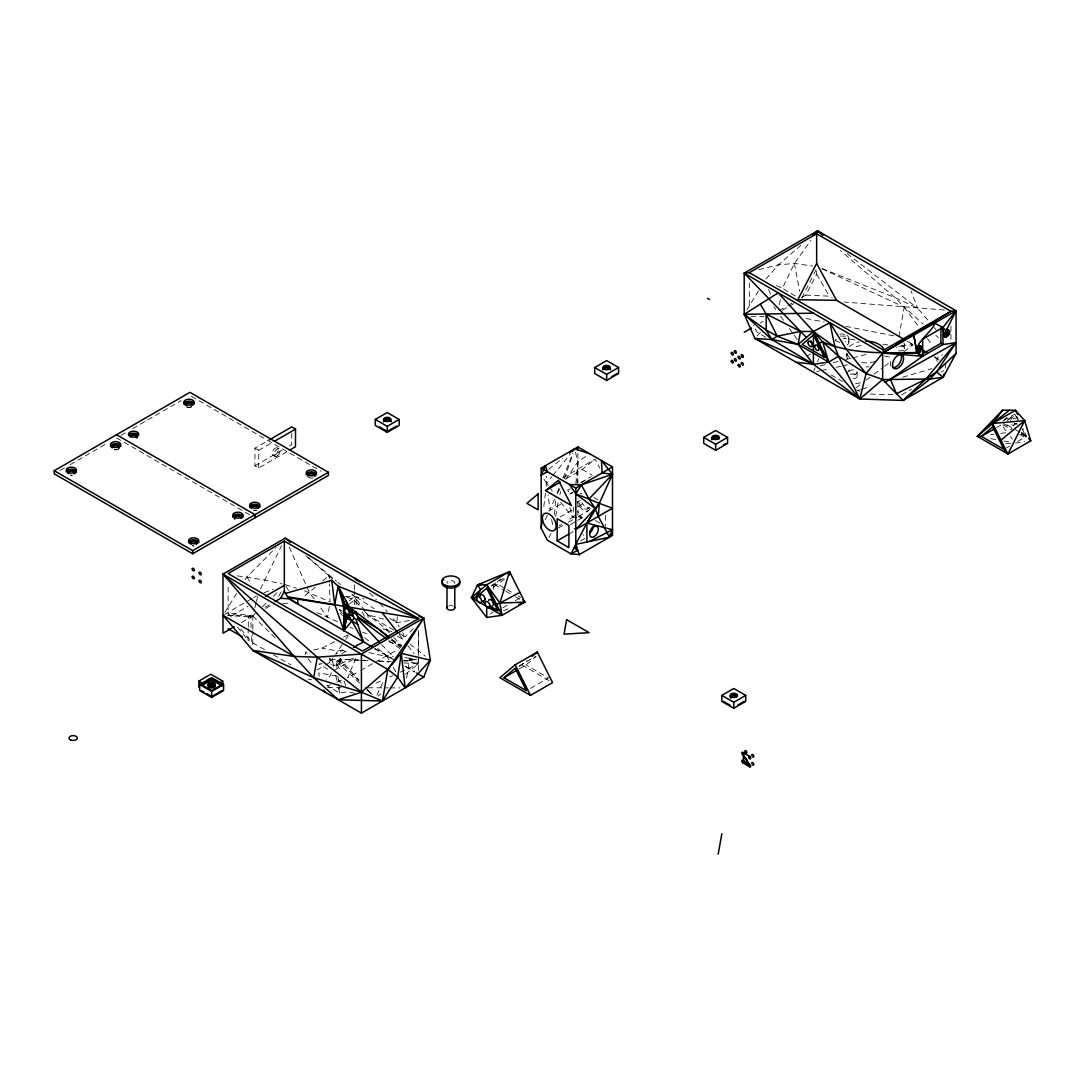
<?xml version="1.0" encoding="UTF-8"?>
<svg xmlns="http://www.w3.org/2000/svg" width="1085" height="1085" viewBox="0 0 1085 1085"><rect width="100%" height="100%" fill="white"/><g stroke="black" fill="none" stroke-linecap="round" stroke-linejoin="round"><path stroke-width="0.75" stroke-dasharray="5 3.75" d="M286.969 451.685L258.691 468.015L254.907 465.831L254.989 448.146L267.724 440.795M258.691 468.015L258.759 450.316L272.905 442.151M291.743 433.349L291.689 444.606L286.033 447.874M418.254 655.638L418.498 630.399M264.55 649.698L248.017 640.15L248.234 628.527M248.262 626.872L248.451 616.904L255.124 613.052M577.044 483.273L577.885 461.803L575.416 452.079M554.516 514.534L555.873 496.143M573.612 507.156L572.663 517.233L567.17 520.759M575.837 483.639L577.885 461.803L587.066 455.537M397.408 616.606L396.717 622.736L399.253 626.981M543.816 506.492L545.429 493.146M546.243 486.473L546.352 476.383M945.279 368.208L945.876 363.475M406.672 678.03L409.818 658.229L412.978 658.541M329.338 606.501L327.534 617.284L318.895 605.471M555.696 516.297L558.572 499.697M898.95 336.865L904.225 307.136L895.084 297.67L840.482 250.554M779.396 304.654L780.291 299.731M305.183 654.743L305.794 651.841L309.361 655.123M493.105 589.44L494.231 584.489L501.175 578.617M252.819 629.11L252.819 615.982L254.405 609.539M254.812 607.925L256.006 603.084M256.399 601.483L257.999 595.028M559.846 494.841L560.687 491.6M331.4 672.659L330.681 674.978L326.395 680.024M564.431 478.77L572.989 453.571M813.94 370.704L815.133 367.707M817.507 361.698L818.687 358.701M557.08 493.092L559.494 486.989M563.129 477.834L572.785 453.421M260.509 588.992L281.544 545.606M332.458 665.024A5.167 2.984 0 0 0 333.705 665.322L337.625 665.024L355.256 657.212L356.111 657.7L347.566 677.908L359.121 671.33M554.571 499.181L549.986 509.828L548.101 494.814M376.929 695.132L383.941 680.173M545.253 519.715L548.63 512.649M795.332 296.015L782.407 288.244L794.423 263.438L810.861 240.341M801.829 297.968L813.113 275.671M813.859 274.179L816.869 268.239M801.829 297.426L805.829 295.12L816.652 274.152L816.652 267.995M557.419 493.336L560.497 487.708M846.761 374.067L850.003 368.195M278.736 596.18L282.019 590.416M548.861 537.536L551.139 533.549M746.792 310.066L759.744 288.719M224.771 612.496L237.154 592.613M245.115 579.824L246.892 576.989L275.983 547.559M331.386 660.331L333.068 657.89M342.195 644.558L335.563 654.228L342.833 650.037L346.983 652.424M345.735 639.363L348.407 635.485M565.651 479.421L577.885 461.803M330.057 657.673A5.167 2.984 0 0 0 336.377 661.321L340.025 659.219A5.167 2.984 0 0 0 340.025 657.673M1010.406 420.356L1014.434 415.026M548.495 485.727L546.65 483.123L551.817 476.776M552.862 475.515L570.452 453.923M765.956 278.994L778.393 264.849L802.425 244.003M757.086 336.024L760.368 332.363M413.29 628.663L405.153 636.895L399.212 634.522M227.959 615.439L252.819 615.982L255.219 613.662M262.434 606.705L267.249 602.067M273.257 596.262L276.865 592.776M490.434 614.029L492.916 611.723M315.437 587.148L304.302 596.275M322.787 580.909L328.918 575.701L332.756 578.82M342.277 613.337L339.212 609.377L341.707 607.274M349.167 600.981L354.51 596.465L354.51 591.461M349.506 604.101L354.51 599.883L361.536 607.831M504.525 579.214L492.739 587.677M519.213 666.556L527.079 660.67M519.118 668.957L526.022 664.969L536.017 656.534M1003.557 420.315L1006.961 417.44M1007.26 420.424L1014.76 414.104L1016.998 418.593M1007.951 420.031L1014.19 414.755M566.099 478.77L582.252 469.439L593.861 460.176M378.136 696.041L380.74 693.966M405.464 674.246L418.62 663.762L418.213 659.002M548.712 469.29L562.952 458.046M855.767 388.01L860.988 384.076M866.196 380.13L872.72 375.207M874.035 374.216L883.163 367.327M884.465 366.337L890.988 361.413M903.873 351.676L912.851 344.894L907.291 341.68M936.965 361.536L936.952 358.321L942.539 354.659M558.911 526.049L561.664 524.286M224.459 614.49L246.322 601.795M247.787 600.954L252.168 598.418M253.619 597.564L256.535 595.868M60.041 470.497L64.395 467.988M70.186 464.638L106.411 443.724M120.95 435.329L125.358 432.793M132.696 428.548L181.141 400.582M254.907 465.831L284.609 448.688M231.824 615.697L248.099 606.298M265.079 607.315L269.338 604.847M779.03 310.581L786.259 306.418M787.71 305.577L792.05 303.081M241.453 622.546L257.172 613.473M265.906 608.427L274.627 603.396M760.314 322.991L763.243 321.296M782.231 310.337L788.035 306.987M789.487 306.146L793.827 303.637M562.857 477.793L595.15 459.145L599.747 468.055M548.712 511.116L563.006 502.87M577.328 502.192L580.272 500.497M560.104 516.975L576.257 507.644M577.722 506.803L583.594 503.413M587.093 509.001L589.481 507.617A7.649 4.421 60 0 1 581.858 502.558M558.368 528.015L566.953 523.065M568.377 522.238L576.962 517.287M578.386 516.46L588.395 510.682M316.847 670.042L323.94 665.946M325.364 665.119L332.458 661.023L334.275 669.038M570.357 524.584L576.23 521.193M577.695 520.352L585.032 516.107M570.385 533.237L573.314 531.542M333.407 670.815L356.111 657.7M491.559 585.371L503.996 578.183M491.383 586.131L494.231 584.489L498.273 584.489L512.323 592.6M580.638 540.845L585.032 538.309M502.803 607.844L508.336 604.657M515.239 600.67L519.389 598.269M901.608 394.872L911.536 389.149M941.061 372.101L943.733 370.555M519.322 665.837L535.881 656.276M530.579 688.31L548.522 677.962L526.022 664.969M1003.693 420.478L1013.376 414.89M996.6 427.585L1002.12 424.384M1013.729 425.239L1016.713 423.516M1006.663 447.752L1009.416 446.152M1017.716 441.364L1026.695 436.184L1022.938 428.683M807.62 355.704L810.495 354.063M360.573 670.516L373.579 663.111M375.03 662.298L396.907 650.105M580.923 482.405L591.23 476.6M580.719 483.001L586.619 479.678M570.412 488.82L567.645 489.877L569.706 493.987L572.649 492.319M341.938 653.536L349.139 649.671M313.863 649.996L321.947 648.152L334.899 641.533M343.538 637.126L347.851 634.915M376.034 683.075L383.615 679.644M389.678 676.904L392.716 675.535M400.297 672.103L418.484 663.871L414.565 659.504L403.457 660.873M503.481 610.733L509.584 608.278M327.331 685.828L330.45 684.608M336.675 682.18L341.341 680.349M569.706 493.987L572.46 492.916M264.062 592.722L273.162 589.264M857.367 390.559L860.608 389.596M862.236 389.122L868.719 387.223M902.774 377.214L931.961 368.642M820.097 365.903L824.98 364.696M833.117 362.675L838.013 361.468M846.151 359.447L851.033 358.24M852.661 357.833L868.949 353.805M758.849 269.623L778.393 264.849L794.423 263.438L812.651 266.042M816.612 371.504L819.867 370.799M821.494 370.46L829.645 368.697M836.155 367.3L841.038 366.242M842.665 365.903L847.561 364.845M855.55 383.832L861.978 382.449M342.833 650.037L337.76 651.041L321.947 648.152M409.425 620.539L396.717 622.736L393.502 621.854M1015.452 443.019L1024.633 441.717M414.565 659.504L404.556 660.833L417.006 659.178L404.569 660.643M990.686 434.651L994.023 434.217M1000.682 433.376L1007.355 432.522L1001.184 424.52M322.069 663.681L318.719 663.966L328.863 669.825M1005.781 443.562L1013.838 443.114M901.038 345.342L912.851 344.894M345.288 596.641L354.51 596.465L364.031 598.988M750.956 316.698L764.003 316.508M282.67 603.301L290.712 603.206M327.711 687.673L341.165 687.714M368.086 687.809L388.267 687.863M389.949 687.876L400.039 687.904M840.495 336.065L848.036 336.228M870.495 394.086L895.057 394.709M805.829 295.12L829.279 296.164L832.168 297.819M368.14 660.453L340.025 659.219L340.758 662.148L359.298 681.326M378.068 660.887L391.292 661.47M358.592 660.29L340.025 659.219L358.891 679.888M360.288 660.385L368.724 660.873M378.855 661.457L388.973 662.053M403.837 662.908L418.62 663.762L403.647 660.385M944.37 309.971L844.333 302.064M248.451 616.904L228.108 615.439L228.108 585.086M377.607 648.288L386.586 655.72L393.218 656.439M404.841 657.7L409.818 658.229M237.33 575.837L264.292 579.933L282.059 583.933M382.625 628.771L391.78 631.565M855.021 339.903L843.56 338.14A7.283 4.204 0 0 1 846.815 345.179M882.81 344.148L887.706 344.908M308.343 679.224L311.558 679.793M990.605 438.679L997.237 439.832M1003.856 440.998L1010.488 442.151M336.825 676.036L318.814 672.903L319.139 676.226M806.074 318.447L824.315 322.069M845.88 326.341L893.972 335.889M368.995 652.573L392.105 657.781M354.551 693.193L348.095 691.674L339.713 693.084L326.87 685.679M884.519 355.975L891.938 357.738M383.819 619.209L367.707 614.802L362.566 608.997M285.287 584.652L296.503 588.246M304.505 590.81L330.111 601.877L329.298 583.879M346.874 597.198L354.51 599.883L357.507 605.878M337.625 661.023L340.758 662.148L339.51 659.938M362.295 632.053L368.534 634.345M388.783 641.75L401.247 646.321M1021.08 434.095L1026.695 436.184L1021.433 432.142M822.267 268.605L895.084 297.67L917.666 308.194L928.638 321.106M316.861 612.577L339.524 622.587M350.021 627.225L353.018 628.54M776.575 285.558L782.407 288.244M822.172 268.877L904.225 307.136L923.186 324.062M907.833 341.504L912.2 344.026M934.036 356.639L936.952 358.321M934.836 357.589L939.23 360.125M1007.016 424.818L1014.041 428.873M1015.452 429.687L1019.669 432.115M1021.066 432.929L1026.695 436.184M1003.503 423.584L1011.939 428.466M1021.785 434.136L1026.003 436.577L1022.246 429.09M1002.933 424.791L1012.671 430.42M1019.629 434.434L1026.573 438.448M765.739 337.218L756.991 332.159L753.505 325.147M831.11 374.962L842.543 381.554M856.811 389.8L859.673 391.441M582.252 469.439L592.329 475.257M593.861 497.473L598.269 500.009M595.339 520.515L599.734 523.051M582.781 534.647L583.866 535.271M191.408 396.337L321.119 471.229M277.109 447.834L278.967 448.905M517.952 595.855L520.759 597.469M273.339 455.388L275.183 456.459M494.231 584.489L504.294 590.294M505.746 591.135L510.058 593.617M515.497 596.764L520.827 599.842M254.989 448.146L258.759 450.316M521.98 664.969L549.661 680.946M116.543 437.879L250.608 515.28M339.212 609.377L341.992 610.977M374.99 648.532L392.187 658.459M406.197 666.543L414.47 671.33M374.447 648.708L395.157 660.67M405.153 666.434L415.162 672.212M273.312 654.743L290.821 664.861M393.638 630.1L367.707 614.802L365.821 612.184M399.402 633.491L405.153 636.895L402.63 632.65M368.235 617.853L367.707 614.802L390.18 631.782M397.408 636.081L404.637 640.381M391.332 639.987L401.369 646.023M364.872 610.869L354.51 596.465L351.947 594.309L374.203 608.726M389.691 618.355L396.717 622.736L391.468 616.633M1011.681 424.683L1012.237 425.089A2.997 1.722 60 0 0 1014.285 423.191M388.905 640.557L399.7 648.518M391.441 638.834L400.813 645.9M846.965 253.524L917.666 308.194L911.007 290.875M338.696 660.548L340.758 662.148L336.377 661.321L337.245 669.581M410.062 644.11L425.266 656.181M364.777 637.695L371.192 642.998M308.371 557.582L336.567 581.343M337.842 582.428L340.405 584.584M391.888 640.394L400.69 647.799M305.821 555.818L328.918 575.701L331.996 579.634M935.826 335.333L938.362 337.598M359.623 683.17L336.377 661.321L340.473 671.94M366.961 690.074L370.636 693.518M252.819 615.982L275.481 638.102M369.51 592.939L376.427 599.788M367.408 689.721L370.894 693.315M385.84 629.205L389.23 632.731M393.76 637.451L401.681 645.711M381.771 644.639L393.299 656.873M365.536 687.171L372.196 694.468M340.093 613.052L342.317 615.548M379.899 603.206L387.25 611.75M934.117 327.562L936.314 330.138M560.579 502.206L572.663 517.233L582.048 517.843L577.885 511.442M338.289 679.495L341.232 683.143M231.281 617.053L228.108 613.093L250.866 615.52L251.137 628.812M240.829 628.92L251.422 642.117L251.286 635.457M237.534 627.144L248.017 640.15M399.646 635.145L403.783 640.448M407.906 645.751L414.09 653.699M1010.393 436.455L1012.413 439.086M308.099 658.636L312.968 665.119M904.225 307.136L918.33 326.219M927.404 338.466L931.432 343.918M849.419 357.562L847.507 354.944A18.838 10.877 0 0 1 846.829 352.123M314.107 598.906L309.306 592.342L288.719 545.891M773.781 306.729L775.734 309.456M780.63 316.264L783.573 320.36M789.432 328.538L793.352 333.99M794.328 335.36L797.272 339.442M549.417 487.029L553.106 492.237M543.91 479.177L546.65 483.123M246.892 576.989L250.309 582.536M816.652 274.152L829.279 296.164M386.586 655.72L389.949 661.579M393.312 667.424L395.835 671.818M286.074 586.076L290.02 593.197M1016.943 416.694L1018.449 419.692M354.51 596.465L358.457 604.345M362.241 611.913L364.506 616.443M768.628 289.505L770.472 294.171M343.986 681.054L346.915 688.636M1016.428 416.654L1017.418 419.61M329.908 578.915L328.918 575.701L329.216 582.252M569.856 507.59L572.663 517.233L575.809 514.643L582.048 517.843L577.885 515.443L577.885 499.859M335.726 675.453L337.177 681.868M338.628 688.283L339.713 693.084L338.764 684.025M794.423 263.438L799.577 291.268M551.695 519.701L553.119 527.934M337.937 676.199L338.601 682.519M950.948 326.124L950.948 332.702M950.948 334.356L950.948 342.575M904.51 344.23L904.51 348.855M857.096 372.589L857.096 376.576M848.945 338.208L848.945 342.209M846.829 353.452L846.829 356.124M749.315 282.819L749.315 308.235M605.593 515.348L605.593 526.442M577.885 453.544L577.885 483.313M418.62 630.331L418.62 670.394M354.51 584.788L354.51 589.792M354.51 599.883L354.51 606.271M340.202 658.446L340.202 662.447M329.881 658.446L329.881 662.447M252.819 630.738L252.819 647.135M1016.862 424.683A2.997 1.722 60 0 1 1017.065 424.208M1017.038 423.204A2.997 1.722 60 0 1 1014.665 422.974M1013.159 419.108A2.997 1.722 60 0 1 1015.763 418.878M338.696 664.549A5.167 2.984 0 0 0 336.377 659.558L335.034 659.463A5.167 2.984 0 0 0 330.274 661.308A5.167 2.984 0 0 0 331.386 664.549M835.369 340.107A7.283 4.204 0 0 1 836.521 339.225M846.815 335.238A7.283 4.204 0 0 1 845.31 341.843M839.79 342.263A7.283 4.204 0 0 1 835.369 340.31M839.79 334.153A7.283 4.204 0 0 1 845.31 334.573M849.094 371.423A4.164 2.401 0 0 1 854.817 370.161A4.164 2.401 0 0 1 856.499 373.565A4.164 2.401 0 0 1 850.477 374.23M850.382 374.42A4.164 2.401 0 0 1 856.784 375.356A4.164 2.401 0 0 1 853.569 378.679M898.787 346.318A4.164 2.401 0 0 1 904.347 347.81A4.164 2.401 0 0 1 901.282 350.875A4.164 2.401 0 0 1 896.251 348.841M896.535 347.62A4.164 2.401 0 0 1 897.078 347.078M903.683 343.077A4.164 2.401 0 0 1 903.683 346.007A4.164 2.401 0 0 1 898.787 346.752M869.085 366.744A18.838 10.877 0 0 1 865.803 366.92M847.507 358.932A18.838 10.877 0 0 1 847.439 353.303M856.133 346.657A18.838 10.877 0 0 1 863.904 345.22M875.202 361.427A18.838 10.877 0 0 1 860.92 362.58M849.284 346.671A18.838 10.877 0 0 1 859.103 341.856M891.043 366.255A7.826 4.516 -60 0 1 891.341 359.705M588.667 507.238A7.649 4.421 60 0 1 582.455 507.712A7.649 4.421 60 0 1 578.169 498.652M590.199 508.173A9.724 5.615 60 0 1 584.408 510.615A9.724 5.615 60 0 1 577.586 502.708M580.163 493.363A9.724 5.615 60 0 1 581.818 493.539M313.172 477.807A3.675 2.116 0 0 1 308.737 477.481A5.14 2.97 0 0 0 312.67 477.698M256.643 510.167A3.675 2.116 0 0 1 253.863 510.37M191.584 406.834A3.675 2.116 0 0 1 186.389 406.834M256.304 510.018A5.14 2.97 0 0 1 253.646 510.072M191.557 406.767A5.14 2.97 0 0 1 186.417 406.767M193.659 546.026A3.675 2.116 0 0 1 192.71 545.958M118.807 448.81A3.675 2.116 0 0 1 112.447 448.81M72.261 475.311A3.675 2.116 0 0 1 70.362 475.311M119.214 448.675A5.14 2.97 0 0 1 111.945 448.675M72.044 475.067A5.14 2.97 0 0 1 70.701 475.067M193.659 545.728A5.14 2.97 0 0 1 192.33 545.633M235.174 519.688A5.14 2.97 0 0 1 234.143 519.2M454.656 583.472A3.906 2.251 0 0 0 451.889 580.706L450.872 580.624A3.906 2.251 0 0 0 447.101 583.472M448.932 605.959A3.906 2.251 0 0 1 450.872 605.647L451.889 605.728A3.906 2.251 0 0 1 452.825 605.959M277.38 455.944A4.245 2.441 -60 0 0 279.496 449.244A4.245 2.441 -60 0 0 274.329 452.852A4.245 2.441 -60 0 0 277.38 455.944M275.536 454.873A4.245 2.441 -60 0 0 277.651 448.186A4.245 2.441 -60 0 0 272.484 451.78A4.245 2.441 -60 0 0 275.536 454.873"/><path stroke-width="1.5" d="M509.516 574.996L509.53 571.578L477.495 584.923L471.419 597.645L486.717 617.487L502.016 615.317L524.828 602.148L509.53 571.578L486.717 584.734L471.419 597.645L502.016 615.317L499.914 603.07L486.717 584.734L477.495 584.923L480.723 589.806L475.474 597.645L471.419 597.645M944.031 374.04L943.191 377.268L930.008 379.045L882.647 379.547L859.768 399.009L813.424 364.262L771.883 339.564L744.202 314.338L744.202 273.189L817.615 230.82L956.061 310.758L956.061 353.385L943.191 377.268L903.073 400.419L859.768 399.009L754.902 338.452L744.202 314.338L778.216 292.841L813.424 331.508L813.411 350.916M1003.896 449.339L981.396 436.36L977.354 436.346L992.653 423.448L1024.674 420.6L1007.951 454.018L1003.896 449.339L992.639 426.866L992.653 423.448L1002.554 410.184L1015.452 410.279L1024.674 420.6L1030.75 440.849L1007.951 454.018L977.354 436.346L1002.554 410.184M269.134 439.981L291.77 426.907L295.54 429.09L295.459 446.789L289.803 450.044M575.864 544.372L575.335 545.307L576.542 546.474L573.992 547.939L577.803 550.326L570.981 553.838L579.214 554.638L612.496 535.42L612.496 466.916L577.885 446.939L541.184 468.123L541.184 528.178L547.342 540.194L570.981 553.838L575.864 544.372L609.458 537.183L598.31 516.419L599.286 503.372L612.496 474.253L601.47 460.555L602.08 472.938L612.496 474.253L588.979 499.059L575.796 493.919L569.544 484.507L581.37 484.886L612.496 474.253M345.315 612.577L343.945 630.616L354.158 618.111A3.553 2.048 60 0 0 357.575 618.965L379.465 642.198M354.158 618.111L352.964 615.683L349.207 614.205A3.553 2.048 60 0 0 346.983 608.604L344.827 608.848A3.553 2.048 60 0 0 345.789 613.351L343.945 630.616L334.709 604.711L331.752 580.326L285.531 593.4L284.338 591.447L284.338 541.103L228.108 573.558L362.39 651.081L418.62 618.626L284.338 541.103M352.964 615.683A3.553 2.048 60 0 1 353.195 613.608L354.7 613.106A3.553 2.048 60 0 1 357.792 616.89L357.575 618.965M813.424 313.158L744.202 314.338L766.227 330.071L771.883 339.564L798.126 344.42L813.424 331.508L829.903 322.679L834.921 346.942L838.556 356.233L828.723 362.092L813.424 364.262L754.902 338.452L771.883 339.564L777.24 336.214L800.527 331.413L813.424 331.508L822.647 341.829L838.556 356.233L866.115 373.552L882.647 379.547L903.073 400.419L930.008 379.045L936.518 371.952L956.061 342.657L943.014 344.501L922.684 356.233C904.022 350.252 934.605 330.789 934.551 323.154L943.014 327.453L946.066 330.952C938.091 342.901 956.685 333.502 946.622 329.053M918.371 353.018L916.296 351.825L919.361 348.583L919.361 345.437L921.436 346.644L921.707 348.868L919.782 352.205L917.34 353.032C885.835 352.611 852.105 354.836 822.647 341.829L819.202 343.077M945.401 337.096L943.326 335.902L946.622 333.502L947.056 329.46L949.131 330.654M541.184 528.178L541.998 521.505M345.789 613.351L348.299 614.761L348.082 616.361L350.075 617.867L347.77 618.64L348.299 614.761L349.207 614.205M346.4 613.974L343.945 630.616L343.606 606.217L338.14 586.158L331.752 580.326M338.317 699.784L361.427 692.203L387.806 669.391L423.733 618.07L401.301 653.346L397.72 677.081L382.422 701.005L338.317 699.784L313.673 677.664L294.198 656.425L222.995 574.114L285.287 538.146L423.733 618.07L430.338 660.209L423.733 677.162L361.427 713.13L252.819 650.417L222.995 615.344L294.198 656.425L317.322 657.198L361.427 654.038L423.733 618.07L418.959 616.361M222.995 574.114L387.806 669.391L397.72 677.081L405.085 687.931L430.338 660.209L401.301 653.346L387.806 669.391L382.422 701.005L361.427 692.203L313.673 677.664L317.322 657.198L222.995 574.114L222.995 633.206L234.36 626.642M718.202 854.18L721.851 833.714M334.709 604.711L338.14 586.158L418.62 618.626L349.465 607.207L346.468 608.4M347.051 614.436L343.945 630.616L347.471 614.598M834.921 346.942L813.424 331.508L828.723 362.092L859.768 399.009L866.115 373.552L882.647 353.127L950.948 311.3L956.061 310.758L946.066 330.952L948.697 330.247M806.372 337.462L744.202 273.189L749.315 272.647L816.652 233.777L950.948 311.3L883.597 350.17L882.647 353.127L882.647 379.547M609.458 537.183L612.496 529.751L586.917 523.011L575.796 544.182L579.214 554.638M345.735 608.292L346.237 607.302L344.216 604.033L345.735 608.292L338.14 586.158L349.465 607.207L353.588 613.228L355.839 612.008L356.612 614.463M822.959 234.957L817.615 230.82L816.652 233.777L816.652 263.384L797.828 299.731L836.481 300.314L903.452 338.981M275.02 601.565L280.703 598.283L284.338 591.447M917.476 347.987L916.716 349.356L913.787 335.129L956.061 310.758L943.014 327.453L922.684 339.185L922.684 356.233L890.324 379.262L896.468 393.679L925.79 379.208L936.518 371.952L956.061 353.385L952.888 357.033M586.917 542.012L586.917 523.011L595.136 508.472L599.286 503.372L612.496 508.228L575.796 529.426L574.643 528.748M586.917 523.011L599.286 503.372L588.979 499.059L581.37 484.886L575.796 493.919L595.136 508.472L598.31 516.419M572.527 451.374L574.602 448.837L589.684 453.747M575.796 529.426L595.136 508.472L588.979 499.059M917.72 347.634L919.782 346.129L921.436 346.644M354.7 613.106L355.839 612.008M917.612 353.195L922.684 356.233L882.647 353.127L744.202 273.189M977.354 436.346L997.685 416.694M903.073 400.419L925.79 379.208L956.061 342.657L885.17 382.123M812.557 235.214L817.615 230.82L822.701 235.214M475.474 597.645L487.409 587.758M507.143 573.585L509.53 571.578L499.914 603.07L496.51 604.304M515.185 664.807L499.9 677.718L530.484 695.376L552.577 682.628L537.278 652.058L515.185 664.807L530.484 695.376M503.942 677.718L515.185 668.224L526.428 690.711L503.942 677.718L516.365 670.544M532.179 656.357L537.278 652.058M992.639 426.866L981.396 436.36L993.833 429.172M1001.007 440.144L1024.674 420.6M545.552 490.637L558.449 480.343L571.456 505.583L545.552 490.637L560.226 482.16M569.422 452.933L574.602 448.837M1007.951 454.018L992.653 423.448L1009.362 410.238M54.25 470.7L189.943 392.35L328.402 472.287L328.402 475.433L192.682 553.77L54.25 473.847L54.25 470.7L192.682 550.624L328.402 472.287M274.329 441.337L295.54 429.09M375.288 419.434L387.236 412.531L399.171 419.434L399.171 425.428L387.236 432.318L375.288 425.428L375.288 419.434L387.236 426.324L399.171 419.434M383.412 421.712L387.304 419.461L391.197 421.712M388.606 430.704L396.391 426.202M594.702 367.517L606.651 360.613L618.586 367.517L618.586 373.511L606.651 380.401L594.702 373.511L594.702 367.517L606.651 374.406L618.586 367.517M602.826 369.795L606.718 367.544L610.611 369.795M611.899 376.536L617.094 373.538M265.486 596.262L284.338 585.385M744.202 332.281L751.525 328.063M198.853 687.13L198.853 681.136L210.802 674.246L222.737 681.136L222.737 685.639M199.708 684.54L211.643 677.65L223.591 684.54L223.591 690.535L211.643 697.424L199.708 690.535L199.708 684.54L211.643 691.43L223.591 684.54M211.711 678.573L201.335 684.567L211.711 690.562L222.099 684.567L211.711 678.573L211.711 684.567L209.12 686.073M202.637 685.11L211.711 679.861L222.099 685.856M212.131 687.266L214.776 685.734M220.092 682.668L222.737 681.136M222.099 690.562L211.711 696.556L206.53 693.559M541.184 468.123L575.796 488.114L612.496 466.916M703.704 437.404L715.639 430.514L727.574 437.404L727.574 443.399L715.639 450.302L703.704 443.399L703.704 437.404L715.639 444.308L727.574 437.404M711.652 438.801L715.639 436.509A3.675 2.116 0 0 1 719.314 438.706M711.814 439.696L715.707 437.445L718.297 438.937M557.161 540.859L568.893 547.627L568.893 525.438L557.161 518.671L557.161 540.859L568.906 534.078M723.492 444.931L726.082 443.439M922.06 354.198L940.939 343.308L943.014 344.501L943.014 327.453L944.045 335.156M992.653 423.448L1015.452 410.279L1017.622 414.619M721.823 695.39L733.772 688.5L745.707 695.39L745.707 701.385L733.772 708.274L721.823 701.385L721.823 695.39L733.772 702.28L745.707 695.39M731.236 696.923L733.84 695.417L736.43 696.923M737.732 705.169L744.215 701.412M353.452 647.338L363.543 641.913L356.07 619.467M519.918 592.342L499.914 603.07L524.828 602.148L522.794 599.815M589.67 541.415L612.496 529.751M518.725 604.603L524.828 602.148M482.242 583.662L477.495 584.923L480.845 584.829M916.12 353.032L917.15 352.91M916.716 352.517L882.647 353.127L913.787 335.129L916.35 351.147M280.703 598.283L288.841 598.811L372.128 646.877M796.119 362.254L813.424 364.262L813.424 353.249M294.198 656.425L252.819 650.417L313.673 677.664M285.531 593.4L288.108 597.618L334.79 604.915M287.566 596.736L343.606 606.217L345.491 608.373M742.683 365.279L742.683 365.279A1.465 0.854 60 0 0 743.225 363.936A1.465 0.854 60 0 0 741.747 362.607A1.465 0.854 60 0 0 741.462 364.18M486.717 588.151L497.961 610.638L486.717 606.474L486.717 617.487M760.3 304.166L766.132 313.972L766.227 330.071L777.24 336.214L798.126 344.42L828.723 362.092L822.647 341.829M349.424 612.13L353.195 613.608M742.289 357.101L742.547 357.223A1.465 0.854 60 0 0 743.306 356.287A1.465 0.854 60 0 0 742.194 354.659A1.465 0.854 60 0 0 741.245 355.31M742.791 752.393L749.721 756.381M349.085 614.327L353.222 616.524M947.327 330.057L949.402 331.25M947.422 330.816L949.497 332.01M947.327 331.685L949.402 332.878M947.056 332.607L949.131 333.8M946.622 333.502L948.697 334.695M946.052 334.329L948.127 335.523M945.401 335.021L947.476 336.228M944.696 335.536L946.771 336.73M943.991 335.835L946.066 337.042M919.632 346.034L921.707 347.241M919.727 346.793L921.802 348M919.632 347.661L921.707 348.868M918.019 347.39L926.753 352.435M919.361 348.583L921.436 349.79M918.927 349.478L921.002 350.686M918.358 350.306L920.446 351.513M917.707 350.998L919.782 352.205M917.001 351.513L919.076 352.72M749.315 272.647L883.597 350.17M824.668 357.413L802.168 344.42L813.411 334.926L824.668 357.413L813.424 331.508M707.461 298.348L709.536 299.541M742.547 357.223L742.018 356.911A1.465 0.854 60 0 1 741.543 356.328M610.095 534.037L612.496 535.42M379.519 426.961L386.002 430.704M723.451 701.412L729.947 705.169M482.499 601.714L485.307 603.328M489.525 605.769L497.961 610.638M743.198 760.68A1.465 0.854 60 0 1 743.442 762.877A1.465 0.854 60 0 1 741.774 761.128A1.465 0.854 60 0 1 743.198 760.68L749.355 764.288L743.334 754.943A1.465 0.854 60 0 1 741.774 753.017A1.465 0.854 60 0 1 743.306 752.841A1.465 0.854 60 0 1 743.334 754.943L743.428 760.965M116.543 434.732L254.989 514.656L254.989 517.803M416.586 673.039L423.733 677.162M228.108 628.649L242.335 636.868M211.711 684.567L214.315 686.073M198.853 681.136L202.841 683.442M201.335 690.562L203.926 692.067M357.711 624.39L346.712 618.03L347.702 614.707L347.77 618.64M742.94 762.823L749.586 766.715A1.465 0.854 60 0 0 750.752 765.956A1.465 0.854 60 0 0 749.192 764.288A1.465 0.854 60 0 0 749.098 766.186L749.586 766.715M357.792 616.89L378.055 628.744L388.118 637.22M359.976 581.967L354.51 578.115L356.816 580.394M357.887 617.69L386.206 638.577M349.465 607.207L388.769 636.814M353.588 613.228L347.702 608.59L346.359 601.443M317.322 657.198L361.427 692.203M936.518 371.952L943.191 377.268M285.287 538.146L290.414 542.459M743.334 760.816L749.287 766.444M1028.716 438.516L1030.75 440.849L1029.285 437.933M866.115 373.552L846.069 349.031L829.903 322.679M323.588 690.168L325.269 692.244M382.11 612.605L397.585 632.487M813.424 364.262L798.126 344.42L800.527 331.413L766.132 313.972L777.24 336.214M345.22 608.468L343.606 606.217L344.949 608.726M288.108 597.618L297.765 604.033L297.765 599.137M363.543 641.913L348.339 614.747M816.652 263.384L836.481 300.314M486.717 584.734L502.016 615.317M838.556 356.233L859.768 399.009M338.14 586.158L346.617 608.305M401.301 653.346L405.085 687.931M940.939 327.792L940.939 343.308M920.609 345.735L920.609 348.827M733.772 702.28L733.772 708.274M715.639 444.308L715.639 450.302M606.651 374.406L606.651 380.401M577.885 446.939L577.885 450.248M575.796 488.114L575.796 544.412M480.113 596.397A3.499 2.021 60 0 1 482.554 594.905A3.499 2.021 60 0 1 485.049 599.164L485.049 599.245M454.778 586.226L454.778 607.912M446.979 586.226L446.979 607.912M387.236 426.324L387.236 432.318M361.427 654.038L361.427 713.13M211.643 691.43L211.643 697.424M192.682 550.624L192.682 553.77M734.409 359.8A1.465 0.854 60 0 1 735.223 358.62A1.465 0.854 60 0 1 736.389 360.627A1.465 0.854 60 0 1 734.965 360.762M734.477 352.028A1.465 0.854 60 0 1 735.074 350.604A1.465 0.854 60 0 1 736.403 352.503A1.465 0.854 60 0 1 735.115 352.95M358.782 617.256A3.553 2.048 60 0 1 356.314 612.225M349.763 612.035A3.553 2.048 60 0 1 347.865 608.183M485.049 599.164A3.499 2.021 60 0 1 482.622 600.656M488.575 600.534A3.486 2.021 60 0 1 492.441 601.185A3.486 2.021 60 0 1 492.224 605.796M751.756 755.553A1.465 0.854 60 0 1 752.678 754.577A1.465 0.854 60 0 1 753.804 756.53A1.465 0.854 60 0 1 752.488 756.828M744.88 758.795A1.465 0.854 60 0 1 746.67 759.541A1.465 0.854 60 0 1 745.978 761.073M751.742 763.406A1.465 0.854 60 0 1 752.827 762.701A1.465 0.854 60 0 1 753.777 764.722A1.465 0.854 60 0 1 752.366 764.735M744.798 751.268A1.465 0.854 60 0 1 746.1 750.834A1.465 0.854 60 0 1 746.751 752.949A1.465 0.854 60 0 1 745.124 752.298M900.102 353.859A7.826 4.516 -60 0 1 900.184 362.241A7.826 4.516 -60 0 1 892.955 367.612M896.535 343.62A4.164 2.401 0 0 1 897.851 342.629M898.787 342.317A4.164 2.401 0 0 1 899.845 342.155M865.532 341.165A18.838 10.877 0 0 1 883.841 349.153M819.88 348.488A3.052 1.763 60 0 1 817.792 345.423M813.207 344.637A3.052 1.763 60 0 1 811.051 340.893M591.773 527.961A4.299 2.482 -60 0 1 589.616 531.691M593.156 526.116A6.117 3.526 -60 0 1 590.064 532.83M307.665 475.976A3.675 2.116 0 0 1 311.327 473.86A3.675 2.116 0 0 1 315.003 475.976M185.318 405.342A3.675 2.116 0 0 1 188.993 403.227A3.675 2.116 0 0 1 192.655 405.342M137.144 437.865A3.675 2.116 0 0 0 134.554 435.275A3.675 2.116 0 0 0 130.051 436.767A3.675 2.116 0 0 1 134.554 434.122A3.675 2.116 0 0 1 136.195 437.675M251.137 508.322A3.675 2.116 0 0 1 254.812 506.207A3.675 2.116 0 0 1 258.488 508.322M308.154 475.895A3.675 2.116 0 0 1 311.327 472.707A3.675 2.116 0 0 1 314.514 475.895M185.806 405.248A3.675 2.116 0 0 1 188.993 402.074A3.675 2.116 0 0 1 192.167 405.248M251.639 508.241A3.675 2.116 0 0 1 254.812 505.054A3.675 2.116 0 0 1 257.986 508.241M306.201 474.823A5.14 2.97 0 0 1 311.327 471.867A5.14 2.97 0 0 1 316.467 474.823M249.672 507.278A5.14 2.97 0 0 1 254.649 504.213A5.14 2.97 0 0 1 259.952 507.088M128.64 435.397A5.14 2.97 0 0 1 133.604 433.2A5.14 2.97 0 0 1 138.568 435.397M183.853 404.19A5.14 2.97 0 0 1 188.993 401.233A5.14 2.97 0 0 1 194.134 404.19M731.168 698.184A3.675 2.116 0 0 1 730.585 697.736M730.219 697.235A3.675 2.116 0 0 1 732.823 694.631A3.675 2.116 0 0 1 737.312 696.136M383.683 421.265A3.675 2.116 0 0 1 387.236 418.607A3.675 2.116 0 0 1 390.776 421.265M711.963 438.706A3.675 2.116 0 0 1 715.639 436.577M603.097 369.348A3.675 2.116 0 0 1 606.651 366.689A3.675 2.116 0 0 1 610.19 369.348M207.249 680.593A3.675 2.116 0 0 1 209.853 679.088M234.224 518.318A3.675 2.116 0 0 1 237.9 516.202A3.675 2.116 0 0 1 241.562 518.318M190.485 542.853A3.675 2.116 0 0 1 196.833 542.853M111.958 447.752A3.675 2.116 0 0 1 115.62 445.623A3.675 2.116 0 0 1 119.296 447.752M67.772 472.721A3.675 2.116 0 0 1 72.261 471.229A3.675 2.116 0 0 1 74.851 473.82M234.713 518.237A3.675 2.116 0 0 1 237.9 515.049A3.675 2.116 0 0 1 241.073 518.237M196.833 543.816A3.675 2.116 0 0 1 196.249 544.263M191.069 544.263A3.675 2.116 0 0 1 190.485 543.816M190.106 543.314A3.675 2.116 0 0 1 193.659 540.642A3.675 2.116 0 0 1 197.199 543.314M112.447 447.657A3.675 2.116 0 0 1 115.62 444.484A3.675 2.116 0 0 1 118.807 447.657M68.721 473.616A3.675 2.116 0 0 1 68.721 470.619A3.675 2.116 0 0 1 73.902 470.619A3.675 2.116 0 0 1 73.902 473.616M110.439 446.572A5.14 2.97 0 0 1 115.58 443.602A5.14 2.97 0 0 1 120.72 446.572M66.226 471.772A5.14 2.97 0 0 1 71.935 469.181A5.14 2.97 0 0 1 76.425 472.49M188.519 542.758A5.14 2.97 0 0 1 193.659 539.788A5.14 2.97 0 0 1 198.799 542.758M232.76 517.07A5.14 2.97 0 0 1 238.076 514.209A5.14 2.97 0 0 1 243.026 517.274M459.213 580.882A9.033 5.222 0 0 1 452.038 588.056A9.033 5.222 0 0 1 441.907 582.197M442.517 580.882A9.033 5.222 0 0 1 443.697 579.702M454.262 606.773A3.906 2.251 0 0 1 452.825 609.851L451.889 610.082A3.906 2.251 0 0 1 447.78 609.282A3.906 2.251 0 0 1 447.495 606.773M566.614 619.671L564.024 634.155L589.114 632.663L566.614 619.671M545.416 465.696L541.184 475.23L547.342 471.677L545.416 465.696M538.133 493.865L526.89 503.359L538.133 509.855L538.133 493.865M70.688 739.97A4.164 2.401 0 0 0 77.306 738.315A4.164 2.401 0 0 0 71.529 735.833A4.164 2.401 0 0 0 70.688 739.97M199.192 581.085A1.465 0.854 60 0 0 200.847 582.862A1.465 0.854 60 0 0 200.63 580.678A1.465 0.854 60 0 0 199.192 581.085M192.262 568.947A1.465 0.854 60 0 0 193.835 570.859A1.465 0.854 60 0 0 193.795 568.757A1.465 0.854 60 0 0 192.262 568.947M192.262 577.044A1.465 0.854 60 0 0 193.93 578.793A1.465 0.854 60 0 0 193.686 576.596A1.465 0.854 60 0 0 192.262 577.044M199.179 572.907A1.465 0.854 60 0 0 200.739 574.847A1.465 0.854 60 0 0 200.739 572.758A1.465 0.854 60 0 0 199.179 572.907M738.22 365.238A1.465 0.854 60 0 0 739.875 367.015A1.465 0.854 60 0 0 739.658 364.831A1.465 0.854 60 0 0 738.22 365.238M731.29 361.21A1.465 0.854 60 0 0 732.958 362.946A1.465 0.854 60 0 0 732.714 360.749A1.465 0.854 60 0 0 731.29 361.21M738.207 357.06A1.465 0.854 60 0 0 739.767 358.999A1.465 0.854 60 0 0 739.767 356.924A1.465 0.854 60 0 0 738.207 357.06M731.29 353.1A1.465 0.854 60 0 0 732.863 355.012A1.465 0.854 60 0 0 732.836 352.923A1.465 0.854 60 0 0 731.29 353.1M476.654 598.391A3.499 2.021 60 0 0 480.384 602.962A3.499 2.021 60 0 0 480.329 597.984A3.499 2.021 60 0 0 476.654 598.391M485.036 603.233A3.486 2.021 60 0 0 488.765 607.79A3.486 2.021 60 0 0 488.711 602.826A3.486 2.021 60 0 0 485.036 603.233M748.691 756.977A1.465 0.854 60 0 0 750.25 758.917A1.465 0.854 60 0 0 750.25 756.842A1.465 0.854 60 0 0 748.691 756.977M899.194 367.3A7.826 4.516 -60 0 0 902.178 355.053A7.826 4.516 -60 0 0 892.792 362.77A7.826 4.516 -60 0 0 899.194 367.3M814.686 346.495A3.052 1.763 60 0 0 817.927 350.523A3.052 1.763 60 0 0 817.927 346.21A3.052 1.763 60 0 0 814.686 346.495M808.013 342.643A3.052 1.763 60 0 0 811.254 346.671A3.052 1.763 60 0 0 811.254 342.358A3.052 1.763 60 0 0 808.013 342.643M594.132 536.668A6.117 3.526 -60 0 0 597.713 527.012A6.117 3.526 -60 0 0 590.213 531.555A6.117 3.526 -60 0 0 594.132 536.668M542.595 520.203A9.724 5.615 60 0 0 554.082 530.484A9.724 5.615 60 0 0 551.072 515.429A9.724 5.615 60 0 0 542.595 520.203M308.764 475.406A5.14 2.97 0 0 0 316.467 472.829A5.14 2.97 0 0 0 308.764 470.266A5.14 2.97 0 0 0 308.764 475.406M251.3 507.346A5.14 2.97 0 0 0 259.817 505.854A5.14 2.97 0 0 0 253.32 502.341A5.14 2.97 0 0 0 251.3 507.346M131.027 436.74A5.14 2.97 0 0 0 138.744 434.176A5.14 2.97 0 0 0 131.027 431.599A5.14 2.97 0 0 0 131.027 436.74M186.417 404.759A5.14 2.97 0 0 0 194.134 402.196A5.14 2.97 0 0 0 186.417 399.619A5.14 2.97 0 0 0 186.417 404.759M731.941 697.221A3.675 2.116 0 0 0 737.447 695.39A3.675 2.116 0 0 0 731.941 693.559A3.675 2.116 0 0 0 731.941 697.221M384.632 420.926A3.675 2.116 0 0 0 390.776 419.976A3.675 2.116 0 0 0 386.287 417.386A3.675 2.116 0 0 0 384.632 420.926M713.808 439.249A3.675 2.116 0 0 0 719.314 437.404A3.675 2.116 0 0 0 713.808 435.573A3.675 2.116 0 0 0 713.808 439.249M604.047 369.008A3.675 2.116 0 0 0 610.19 368.059A3.675 2.116 0 0 0 605.701 365.469A3.675 2.116 0 0 0 604.047 369.008M111.945 446.667A5.14 2.97 0 0 0 120.543 445.338A5.14 2.97 0 0 0 114.25 441.704A5.14 2.97 0 0 0 111.945 446.667M68.233 472.504A5.14 2.97 0 0 0 76.425 470.483A5.14 2.97 0 0 0 69.304 467.404A5.14 2.97 0 0 0 68.233 472.504M190.024 542.866A5.14 2.97 0 0 0 198.623 541.523A5.14 2.97 0 0 0 192.33 537.902A5.14 2.97 0 0 0 190.024 542.866M235.174 517.694A5.14 2.97 0 0 0 243.026 515.28A5.14 2.97 0 0 0 235.486 512.554A5.14 2.97 0 0 0 235.174 517.694M209.052 686.032A3.675 2.116 0 0 0 215.196 685.083A3.675 2.116 0 0 0 210.693 682.492A3.675 2.116 0 0 0 209.052 686.032M209.052 687.334A3.675 2.116 0 0 0 215.196 686.385A3.675 2.116 0 0 0 210.693 683.781A3.675 2.116 0 0 0 209.052 687.334M445.365 585.303A9.033 5.222 0 0 0 459.823 581.845A9.033 5.222 0 0 0 447.413 576.338A9.033 5.222 0 0 0 445.365 585.303"/></g></svg>
